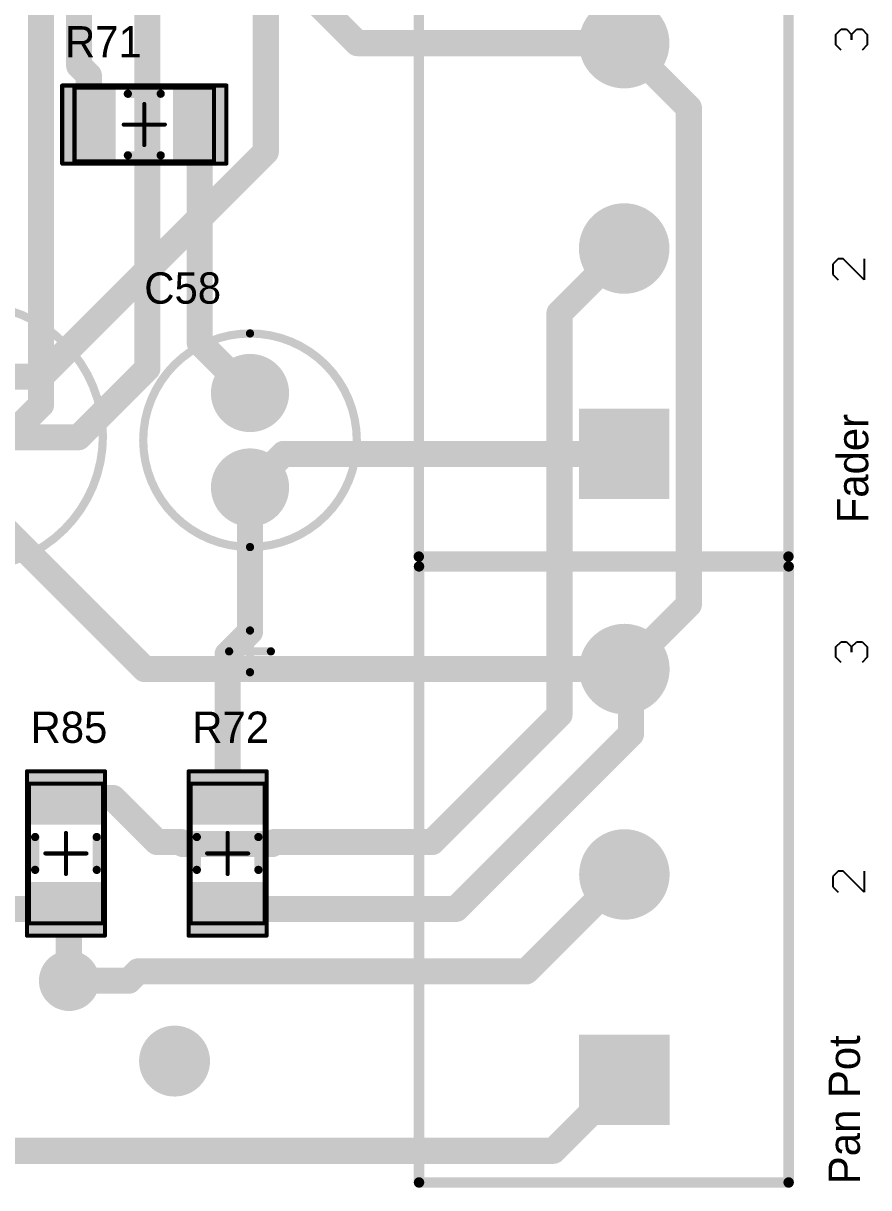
# Model space of a CAD drawing. Header units: millimetres. Extents: x 44 to 108.8, y 43.1 to 119.5.
# Drawn here: x 88.24 to 108.82, y 43.32 to 71.67 of the extents above; entities that cross this region are included whole.
import ezdxf

# ---------------------------------------------------------------- set-up
doc = ezdxf.new("R2010")
doc.units = ezdxf.units.MM
for name, color, linetype in [('BottomLayer', 5, 'Continuous'), ('BottomSolder', 6, 'Continuous'), ('Mechanical13', 56, 'Continuous'), ('Mechanical15', 56, 'Continuous'), ('MultiLayer', 9, 'Continuous'), ('TopLayer', 1, 'Continuous'), ('TopOverlay', 2, 'Continuous'), ('TopPaste', 8, 'Continuous'), ('TopSolder', 216, 'Continuous')]:
    doc.layers.add(name, color=color, linetype=linetype)

# ---------------------------------------------------------------- blocks, each defined once
blk = doc.blocks.new('_______3_2')
at = {"layer": 'BottomLayer', "const_width": 1}
for points in [[(4.5, 0, 1), (5.5, 0, 1)], [(9.5, 0, 1), (10.5, 0, 1)]]:
    blk.add_lwpolyline(points, format="xyb", close=True, dxfattribs=at)
at = {"layer": 'BottomLayer'}
blk.add_solid([(-1, -1), (1, -1), (-1, 1), (1, 1)], dxfattribs=at)
at = {"layer": 'BottomSolder', "const_width": 1.102}
for points in [[(4.449, 0, 1), (5.551, 0, 1)], [(9.449, 0, 1), (10.551, 0, 1)]]:
    blk.add_lwpolyline(points, format="xyb", close=True, dxfattribs=at)
at = {"layer": 'BottomSolder'}
blk.add_solid([(-1.102, -1.102), (1.102, -1.102), (-1.102, 1.102), (1.102, 1.102)], dxfattribs=at)
at = {"layer": 'MultiLayer', "const_width": 1}
for points in [[(4.5, 0, 1), (5.5, 0, 1)], [(9.5, 0, 1), (10.5, 0, 1)]]:
    blk.add_lwpolyline(points, format="xyb", close=True, dxfattribs=at)
at = {"layer": 'MultiLayer'}
blk.add_solid([(-1, -1), (1, -1), (-1, 1), (1, 1)], dxfattribs=at)
at = {"layer": 'TopLayer', "const_width": 1}
for points in [[(4.5, 0, 1), (5.5, 0, 1)], [(9.5, 0, 1), (10.5, 0, 1)]]:
    blk.add_lwpolyline(points, format="xyb", close=True, dxfattribs=at)
at = {"layer": 'TopLayer'}
blk.add_solid([(-1, -1), (1, -1), (-1, 1), (1, 1)], dxfattribs=at)
at = {"layer": 'TopOverlay', "const_width": 0.254}
for points in [[(-2.5, 5), (12.5, 5)], [(-2.5, 5), (-2.5, -4)], [(12.5, 5), (12.5, -4)], [(-2.5, -4), (12.5, -4)]]:
    blk.add_lwpolyline(points, dxfattribs=at)
at = {"layer": 'TopOverlay', "const_width": 0.127}
for points in [[(-2.564, 5, 1), (-2.437, 5, 1)], [(-2.564, 5, 1), (-2.437, 5, 1)], [(12.437, 5, 1), (12.564, 5, 1)], [(12.437, 5, 1), (12.564, 5, 1)], [(-2.564, -4, 1), (-2.437, -4, 1)], [(-2.564, -4, 1), (-2.437, -4, 1)], [(12.437, -4, 1), (12.564, -4, 1)], [(12.437, -4, 1), (12.564, -4, 1)]]:
    blk.add_lwpolyline(points, format="xyb", close=True, dxfattribs=at)
at = {"layer": 'TopSolder', "const_width": 1.102}
for points in [[(4.449, 0, 1), (5.551, 0, 1)], [(9.449, 0, 1), (10.551, 0, 1)]]:
    blk.add_lwpolyline(points, format="xyb", close=True, dxfattribs=at)
at = {"layer": 'TopSolder'}
blk.add_solid([(-1.102, -1.102), (1.102, -1.102), (-1.102, 1.102), (1.102, 1.102)], dxfattribs=at)
blk = doc.blocks.new('C1206_13')
at = {"layer": 'Mechanical13', "const_width": 0.1}
for points in [[(1.7, 0.9), (-1.7, 0.9)], [(-1.7, -0.9), (-1.7, 0.9)], [(1.7, -0.9), (1.7, 0.9)], [(1.7, -0.9), (-1.7, -0.9)]]:
    blk.add_lwpolyline(points, dxfattribs=at)
at = {"layer": 'Mechanical13', "const_width": 0.05}
for points in [[(-1.725, 0.9, 1), (-1.675, 0.9, 1)], [(-1.725, 0.9, 1), (-1.675, 0.9, 1)], [(1.675, 0.9, 1), (1.725, 0.9, 1)], [(1.675, 0.9, 1), (1.725, 0.9, 1)], [(-1.725, -0.9, 1), (-1.675, -0.9, 1)], [(-1.725, -0.9, 1), (-1.675, -0.9, 1)], [(1.675, -0.9, 1), (1.725, -0.9, 1)], [(1.675, -0.9, 1), (1.725, -0.9, 1)]]:
    blk.add_lwpolyline(points, format="xyb", close=True, dxfattribs=at)
at = {"layer": 'Mechanical15', "const_width": 0.1}
for points in [[(2, 0.95), (-2, 0.95)], [(-2, -0.95), (-2, 0.95)], [(2, -0.95), (2, 0.95)], [(0, -0.5), (0, 0.5)], [(0.5, 0), (-0.5, 0)], [(2, -0.95), (-2, -0.95)]]:
    blk.add_lwpolyline(points, dxfattribs=at)
at = {"layer": 'Mechanical15', "const_width": 0.05}
for points in [[(-2.025, 0.95, 1), (-1.975, 0.95, 1)], [(-2.025, 0.95, 1), (-1.975, 0.95, 1)], [(1.975, 0.95, 1), (2.025, 0.95, 1)], [(1.975, 0.95, 1), (2.025, 0.95, 1)], [(-0.025, 0.5, 1), (0.025, 0.5, 1)], [(-0.525, 0, 1), (-0.475, 0, 1)], [(0.475, 0, 1), (0.525, 0, 1)], [(-0.025, -0.5, 1), (0.025, -0.5, 1)], [(-2.025, -0.95, 1), (-1.975, -0.95, 1)], [(-2.025, -0.95, 1), (-1.975, -0.95, 1)], [(1.975, -0.95, 1), (2.025, -0.95, 1)], [(1.975, -0.95, 1), (2.025, -0.95, 1)]]:
    blk.add_lwpolyline(points, format="xyb", close=True, dxfattribs=at)
at = {"layer": 'TopLayer'}
for points in [[(-0.8, -0.85), (-0.8, 0.85), (-1.9, -0.85), (-1.9, 0.85)], [(1.9, -0.85), (1.9, 0.85), (0.8, -0.85), (0.8, 0.85)]]:
    blk.add_solid(points, dxfattribs=at)
at = {"layer": 'TopOverlay', "const_width": 0.2}
for points in [[(0.4, 0.75), (-0.4, 0.75)], [(0.4, -0.75), (-0.4, -0.75)]]:
    blk.add_lwpolyline(points, dxfattribs=at)
at = {"layer": 'TopOverlay', "const_width": 0.1}
for points in [[(-0.45, 0.75, 1), (-0.35, 0.75, 1)], [(0.35, 0.75, 1), (0.45, 0.75, 1)], [(-0.45, -0.75, 1), (-0.35, -0.75, 1)], [(0.35, -0.75, 1), (0.45, -0.75, 1)]]:
    blk.add_lwpolyline(points, format="xyb", close=True, dxfattribs=at)
at = {"layer": 'TopPaste'}
for points in [[(-0.8, -0.85), (-0.8, 0.85), (-1.9, -0.85), (-1.9, 0.85)], [(1.9, -0.85), (1.9, 0.85), (0.8, -0.85), (0.8, 0.85)]]:
    blk.add_solid(points, dxfattribs=at)
at = {"layer": 'TopSolder'}
for points in [[(-0.698, -0.952), (-0.698, 0.952), (-2.002, -0.952), (-2.002, 0.952)], [(2.002, -0.952), (2.002, 0.952), (0.698, -0.952), (0.698, 0.952)]]:
    blk.add_solid(points, dxfattribs=at)
blk = doc.blocks.new('C1206_26')
at = {"layer": 'Mechanical13', "const_width": 0.1}
for points in [[(-1.7, 0.9), (1.7, 0.9)], [(-1.7, 0.9), (-1.7, -0.9)], [(1.7, 0.9), (1.7, -0.9)], [(-1.7, -0.9), (1.7, -0.9)]]:
    blk.add_lwpolyline(points, dxfattribs=at)
at = {"layer": 'Mechanical13', "const_width": 0.05}
for points in [[(-1.725, 0.9, 1), (-1.675, 0.9, 1)], [(-1.725, 0.9, 1), (-1.675, 0.9, 1)], [(1.675, 0.9, 1), (1.725, 0.9, 1)], [(1.675, 0.9, 1), (1.725, 0.9, 1)], [(-1.725, -0.9, 1), (-1.675, -0.9, 1)], [(-1.725, -0.9, 1), (-1.675, -0.9, 1)], [(1.675, -0.9, 1), (1.725, -0.9, 1)], [(1.675, -0.9, 1), (1.725, -0.9, 1)]]:
    blk.add_lwpolyline(points, format="xyb", close=True, dxfattribs=at)
at = {"layer": 'Mechanical15', "const_width": 0.1}
for points in [[(-2, 0.95), (2, 0.95)], [(-2, 0.95), (-2, -0.95)], [(2, 0.95), (2, -0.95)], [(0, 0.5), (0, -0.5)], [(-0.5, 0), (0.5, 0)], [(-2, -0.95), (2, -0.95)]]:
    blk.add_lwpolyline(points, dxfattribs=at)
at = {"layer": 'Mechanical15', "const_width": 0.05}
for points in [[(-2.025, 0.95, 1), (-1.975, 0.95, 1)], [(-2.025, 0.95, 1), (-1.975, 0.95, 1)], [(1.975, 0.95, 1), (2.025, 0.95, 1)], [(1.975, 0.95, 1), (2.025, 0.95, 1)], [(-0.025, 0.5, 1), (0.025, 0.5, 1)], [(-0.525, 0, 1), (-0.475, 0, 1)], [(0.475, 0, 1), (0.525, 0, 1)], [(-0.025, -0.5, 1), (0.025, -0.5, 1)], [(-2.025, -0.95, 1), (-1.975, -0.95, 1)], [(-2.025, -0.95, 1), (-1.975, -0.95, 1)], [(1.975, -0.95, 1), (2.025, -0.95, 1)], [(1.975, -0.95, 1), (2.025, -0.95, 1)]]:
    blk.add_lwpolyline(points, format="xyb", close=True, dxfattribs=at)
at = {"layer": 'TopLayer'}
for points in [[(-0.8, -0.85), (-0.8, 0.85), (-1.9, -0.85), (-1.9, 0.85)], [(1.9, -0.85), (1.9, 0.85), (0.8, -0.85), (0.8, 0.85)]]:
    blk.add_solid(points, dxfattribs=at)
at = {"layer": 'TopOverlay', "const_width": 0.2}
for points in [[(-0.4, 0.75), (0.4, 0.75)], [(-0.4, -0.75), (0.4, -0.75)]]:
    blk.add_lwpolyline(points, dxfattribs=at)
at = {"layer": 'TopOverlay', "const_width": 0.1}
for points in [[(-0.45, 0.75, 1), (-0.35, 0.75, 1)], [(0.35, 0.75, 1), (0.45, 0.75, 1)], [(-0.45, -0.75, 1), (-0.35, -0.75, 1)], [(0.35, -0.75, 1), (0.45, -0.75, 1)]]:
    blk.add_lwpolyline(points, format="xyb", close=True, dxfattribs=at)
at = {"layer": 'TopPaste'}
for points in [[(-0.8, -0.85), (-0.8, 0.85), (-1.9, -0.85), (-1.9, 0.85)], [(1.9, -0.85), (1.9, 0.85), (0.8, -0.85), (0.8, 0.85)]]:
    blk.add_solid(points, dxfattribs=at)
at = {"layer": 'TopSolder'}
for points in [[(-0.698, -0.952), (-0.698, 0.952), (-2.002, -0.952), (-2.002, 0.952)], [(2.002, -0.952), (2.002, 0.952), (0.698, -0.952), (0.698, 0.952)]]:
    blk.add_solid(points, dxfattribs=at)
blk = doc.blocks.new('C1206_27')
at = {"layer": 'Mechanical13', "const_width": 0.1}
for points in [[(-1.7, 0.9), (1.7, 0.9)], [(-1.7, -0.9), (-1.7, 0.9)], [(1.7, -0.9), (1.7, 0.9)], [(-1.7, -0.9), (1.7, -0.9)]]:
    blk.add_lwpolyline(points, dxfattribs=at)
at = {"layer": 'Mechanical13', "const_width": 0.05}
for points in [[(-1.725, 0.9, 1), (-1.675, 0.9, 1)], [(-1.725, 0.9, 1), (-1.675, 0.9, 1)], [(1.675, 0.9, 1), (1.725, 0.9, 1)], [(1.675, 0.9, 1), (1.725, 0.9, 1)], [(-1.725, -0.9, 1), (-1.675, -0.9, 1)], [(-1.725, -0.9, 1), (-1.675, -0.9, 1)], [(1.675, -0.9, 1), (1.725, -0.9, 1)], [(1.675, -0.9, 1), (1.725, -0.9, 1)]]:
    blk.add_lwpolyline(points, format="xyb", close=True, dxfattribs=at)
at = {"layer": 'Mechanical15', "const_width": 0.1}
for points in [[(-2, 0.95), (2, 0.95)], [(-2, -0.95), (-2, 0.95)], [(2, -0.95), (2, 0.95)], [(0, -0.5), (0, 0.5)], [(-0.5, 0), (0.5, 0)], [(-2, -0.95), (2, -0.95)]]:
    blk.add_lwpolyline(points, dxfattribs=at)
at = {"layer": 'Mechanical15', "const_width": 0.05}
for points in [[(-2.025, 0.95, 1), (-1.975, 0.95, 1)], [(-2.025, 0.95, 1), (-1.975, 0.95, 1)], [(1.975, 0.95, 1), (2.025, 0.95, 1)], [(1.975, 0.95, 1), (2.025, 0.95, 1)], [(-0.025, 0.5, 1), (0.025, 0.5, 1)], [(-0.525, 0, 1), (-0.475, 0, 1)], [(0.475, 0, 1), (0.525, 0, 1)], [(-0.025, -0.5, 1), (0.025, -0.5, 1)], [(-2.025, -0.95, 1), (-1.975, -0.95, 1)], [(-2.025, -0.95, 1), (-1.975, -0.95, 1)], [(1.975, -0.95, 1), (2.025, -0.95, 1)], [(1.975, -0.95, 1), (2.025, -0.95, 1)]]:
    blk.add_lwpolyline(points, format="xyb", close=True, dxfattribs=at)
at = {"layer": 'TopLayer'}
for points in [[(-0.8, -0.85), (-0.8, 0.85), (-1.9, -0.85), (-1.9, 0.85)], [(1.9, -0.85), (1.9, 0.85), (0.8, -0.85), (0.8, 0.85)]]:
    blk.add_solid(points, dxfattribs=at)
at = {"layer": 'TopOverlay', "const_width": 0.2}
for points in [[(-0.4, 0.75), (0.4, 0.75)], [(-0.4, -0.75), (0.4, -0.75)]]:
    blk.add_lwpolyline(points, dxfattribs=at)
at = {"layer": 'TopOverlay', "const_width": 0.1}
for points in [[(-0.45, 0.75, 1), (-0.35, 0.75, 1)], [(0.35, 0.75, 1), (0.45, 0.75, 1)], [(-0.45, -0.75, 1), (-0.35, -0.75, 1)], [(0.35, -0.75, 1), (0.45, -0.75, 1)]]:
    blk.add_lwpolyline(points, format="xyb", close=True, dxfattribs=at)
at = {"layer": 'TopPaste'}
for points in [[(-0.8, -0.85), (-0.8, 0.85), (-1.9, -0.85), (-1.9, 0.85)], [(1.9, -0.85), (1.9, 0.85), (0.8, -0.85), (0.8, 0.85)]]:
    blk.add_solid(points, dxfattribs=at)
at = {"layer": 'TopSolder'}
for points in [[(-0.698, -0.952), (-0.698, 0.952), (-2.002, -0.952), (-2.002, 0.952)], [(2.002, -0.952), (2.002, 0.952), (0.698, -0.952), (0.698, 0.952)]]:
    blk.add_solid(points, dxfattribs=at)
blk = doc.blocks.new('HEADER_3_39')
at = {"layer": 'BottomLayer', "const_width": 1}
for points in [[(4.5, 0, 1), (5.5, 0, 1)], [(9.5, 0, 1), (10.5, 0, 1)]]:
    blk.add_lwpolyline(points, format="xyb", close=True, dxfattribs=at)
at = {"layer": 'BottomLayer'}
blk.add_solid([(-1, -1), (1, -1), (-1, 1), (1, 1)], dxfattribs=at)
at = {"layer": 'BottomSolder', "const_width": 1.102}
for points in [[(4.449, 0, 1), (5.551, 0, 1)], [(9.449, 0, 1), (10.551, 0, 1)]]:
    blk.add_lwpolyline(points, format="xyb", close=True, dxfattribs=at)
at = {"layer": 'BottomSolder'}
blk.add_solid([(-1.102, -1.102), (1.102, -1.102), (-1.102, 1.102), (1.102, 1.102)], dxfattribs=at)
at = {"layer": 'MultiLayer', "const_width": 1}
for points in [[(4.5, 0, 1), (5.5, 0, 1)], [(9.5, 0, 1), (10.5, 0, 1)]]:
    blk.add_lwpolyline(points, format="xyb", close=True, dxfattribs=at)
at = {"layer": 'MultiLayer'}
blk.add_solid([(-1, -1), (1, -1), (-1, 1), (1, 1)], dxfattribs=at)
at = {"layer": 'TopLayer', "const_width": 1}
for points in [[(4.5, 0, 1), (5.5, 0, 1)], [(9.5, 0, 1), (10.5, 0, 1)]]:
    blk.add_lwpolyline(points, format="xyb", close=True, dxfattribs=at)
at = {"layer": 'TopLayer'}
blk.add_solid([(-1, -1), (1, -1), (-1, 1), (1, 1)], dxfattribs=at)
at = {"layer": 'TopOverlay', "const_width": 0.254}
for points in [[(-2.5, 5), (-2.5, -4)], [(-2.5, 5), (12.5, 5)], [(12.5, 5), (12.5, -4)], [(-2.5, -4), (12.5, -4)]]:
    blk.add_lwpolyline(points, dxfattribs=at)
at = {"layer": 'TopOverlay', "const_width": 0.127}
for points in [[(-2.563, 5, 1), (-2.436, 5, 1)], [(-2.563, 5, 1), (-2.436, 5, 1)], [(12.436, 5, 1), (12.563, 5, 1)], [(12.436, 5, 1), (12.563, 5, 1)], [(-2.563, -4, 1), (-2.436, -4, 1)], [(-2.563, -4, 1), (-2.436, -4, 1)], [(12.436, -4, 1), (12.563, -4, 1)], [(12.436, -4, 1), (12.563, -4, 1)]]:
    blk.add_lwpolyline(points, format="xyb", close=True, dxfattribs=at)
at = {"layer": 'TopSolder', "const_width": 1.102}
for points in [[(4.449, 0, 1), (5.551, 0, 1)], [(9.449, 0, 1), (10.551, 0, 1)]]:
    blk.add_lwpolyline(points, format="xyb", close=True, dxfattribs=at)
at = {"layer": 'TopSolder'}
blk.add_solid([(-1.102, -1.102), (1.102, -1.102), (-1.102, 1.102), (1.102, 1.102)], dxfattribs=at)
blk = doc.blocks.new('CAPACITOR_100UF_51')
at = {"layer": 'BottomLayer', "const_width": 0.85}
for points in [[(-0.425, 0, 1), (0.425, 0, 1)], [(2.475, 0, 1), (3.325, 0, 1)]]:
    blk.add_lwpolyline(points, format="xyb", close=True, dxfattribs=at)
at = {"layer": 'BottomSolder', "const_width": 0.952}
for points in [[(-0.476, 0, 1), (0.476, 0, 1)], [(2.424, 0, 1), (3.376, 0, 1)]]:
    blk.add_lwpolyline(points, format="xyb", close=True, dxfattribs=at)
at = {"layer": 'MultiLayer', "const_width": 0.85}
for points in [[(-0.425, 0, 1), (0.425, 0, 1)], [(2.475, 0, 1), (3.325, 0, 1)]]:
    blk.add_lwpolyline(points, format="xyb", close=True, dxfattribs=at)
at = {"layer": 'TopLayer', "const_width": 0.85}
for points in [[(-0.425, 0, 1), (0.425, 0, 1)], [(2.475, 0, 1), (3.325, 0, 1)]]:
    blk.add_lwpolyline(points, format="xyb", close=True, dxfattribs=at)
at = {"layer": 'TopOverlay'}
for points, const_width in [([(4.65, 0, 1), (-1.75, 0, 1)], 0.2), ([(6.149, 0.508, 1), (6.249, 0.508, 1)], 0.1), ([(-1.8, 0, 1), (-1.7, 0, 1)], 0.1), ([(4.6, 0, 1), (4.7, 0, 1)], 0.1), ([(5.641, 0, 1), (5.741, 0, 1)], 0.1), ([(6.657, 0, 1), (6.757, 0, 1)], 0.1), ([(6.149, -0.508, 1), (6.249, -0.508, 1)], 0.1)]:
    blk.add_lwpolyline(points, format="xyb", close=True, dxfattribs=dict(at, const_width=const_width))
at = {"layer": 'TopOverlay', "const_width": 0.2}
for points in [[(6.199, -0.508), (6.199, 0.508)], [(6.707, 0), (5.691, 0)]]:
    blk.add_lwpolyline(points, dxfattribs=at)
at = {"layer": 'TopSolder', "const_width": 0.952}
for points in [[(-0.476, 0, 1), (0.476, 0, 1)], [(2.424, 0, 1), (3.376, 0, 1)]]:
    blk.add_lwpolyline(points, format="xyb", close=True, dxfattribs=at)
blk = doc.blocks.new('CAPACITOR_4U7F_52')
at = {"layer": 'BottomLayer', "const_width": 0.85}
for points in [[(-0.425, 0, 1), (0.425, 0, 1)], [(1.875, 0, 1), (2.725, 0, 1)]]:
    blk.add_lwpolyline(points, format="xyb", close=True, dxfattribs=at)
at = {"layer": 'BottomSolder', "const_width": 0.952}
for points in [[(-0.476, 0, 1), (0.476, 0, 1)], [(1.824, 0, 1), (2.776, 0, 1)]]:
    blk.add_lwpolyline(points, format="xyb", close=True, dxfattribs=at)
at = {"layer": 'MultiLayer', "const_width": 0.85}
for points in [[(-0.425, 0, 1), (0.425, 0, 1)], [(1.875, 0, 1), (2.725, 0, 1)]]:
    blk.add_lwpolyline(points, format="xyb", close=True, dxfattribs=at)
at = {"layer": 'TopLayer', "const_width": 0.85}
for points in [[(-0.425, 0, 1), (0.425, 0, 1)], [(1.875, 0, 1), (2.725, 0, 1)]]:
    blk.add_lwpolyline(points, format="xyb", close=True, dxfattribs=at)
at = {"layer": 'TopOverlay'}
for points, const_width in [([(3.75, 0, 1), (-1.45, 0, 1)], 0.2), ([(6.24, 0.508, 1), (6.34, 0.508, 1)], 0.1), ([(-1.5, 0, 1), (-1.4, 0, 1)], 0.1), ([(3.7, 0, 1), (3.8, 0, 1)], 0.1), ([(5.732, 0, 1), (5.832, 0, 1)], 0.1), ([(6.748, 0, 1), (6.848, 0, 1)], 0.1), ([(6.24, -0.508, 1), (6.34, -0.508, 1)], 0.1)]:
    blk.add_lwpolyline(points, format="xyb", close=True, dxfattribs=dict(at, const_width=const_width))
at = {"layer": 'TopOverlay', "const_width": 0.2}
for points in [[(6.29, -0.508), (6.29, 0.508)], [(6.798, 0), (5.782, 0)]]:
    blk.add_lwpolyline(points, dxfattribs=at)
at = {"layer": 'TopSolder', "const_width": 0.952}
for points in [[(-0.476, 0, 1), (0.476, 0, 1)], [(1.824, 0, 1), (2.776, 0, 1)]]:
    blk.add_lwpolyline(points, format="xyb", close=True, dxfattribs=at)

msp = doc.modelspace()

# ---------------------------------------------------------------- linework, layer by layer
at = {"layer": 'BottomLayer', "const_width": 0.635}
for points in [[(94.145, 68.542), (94.145, 75.806)], [(88.67, 63.067), (94.145, 68.542)], [(86.978, 63.067), (88.67, 63.067)], [(93.76, 60.371), (94.578, 61.189)], [(94.578, 61.189), (102.87, 61.189)], [(86.978, 60.167), (91.195, 55.95)], [(91.195, 55.95), (102.875, 55.95)], [(100.485, 48.59), (102.86, 50.965)], [(102.86, 50.965), (102.875, 50.95)], [(90.807, 48.362), (91.036, 48.59)], [(91.036, 48.59), (100.485, 48.59)], [(89.357, 48.362), (90.807, 48.362)]]:
    msp.add_lwpolyline(points, dxfattribs=at)
at = {"layer": 'BottomLayer'}
for points, const_width in [([(93.986, 68.542, 1), (94.304, 68.542, 1)], 0.318), ([(93.986, 68.542, 1), (94.304, 68.542, 1)], 0.318), ([(88.511, 63.067, 1), (88.829, 63.067, 1)], 0.318), ([(88.511, 63.067, 1), (88.829, 63.067, 1)], 0.318), ([(94.419, 61.189, 1), (94.736, 61.189, 1)], 0.318), ([(94.419, 61.189, 1), (94.736, 61.189, 1)], 0.318), ([(102.711, 61.189, 1), (103.029, 61.189, 1)], 0.318), ([(93.601, 60.371, 1), (93.918, 60.371, 1)], 0.318), ([(91.036, 55.95, 1), (91.353, 55.95, 1)], 0.318), ([(91.036, 55.95, 1), (91.353, 55.95, 1)], 0.318), ([(102.716, 55.95, 1), (103.034, 55.95, 1)], 0.318), ([(102.701, 50.965, 1), (103.019, 50.965, 1)], 0.318), ([(102.701, 50.965, 1), (103.019, 50.965, 1)], 0.318), ([(102.716, 50.95, 1), (103.034, 50.95, 1)], 0.318), ([(89.04, 48.362, 1), (89.675, 48.362, 1)], 0.635), ([(90.877, 48.59, 1), (91.195, 48.59, 1)], 0.318), ([(90.877, 48.59, 1), (91.195, 48.59, 1)], 0.318), ([(100.326, 48.59, 1), (100.644, 48.59, 1)], 0.318), ([(100.326, 48.59, 1), (100.644, 48.59, 1)], 0.318), ([(89.198, 48.362, 1), (89.516, 48.362, 1)], 0.318), ([(90.648, 48.362, 1), (90.966, 48.362, 1)], 0.318), ([(90.648, 48.362, 1), (90.966, 48.362, 1)], 0.318), ([(91.542, 46.406, 1), (92.304, 46.406, 1)], 0.762)]:
    msp.add_lwpolyline(points, format="xyb", close=True, dxfattribs=dict(at, const_width=const_width))
at = {"layer": 'BottomSolder'}
for points, const_width in [([(88.989, 48.362, 1), (89.725, 48.362, 1)], 0.737), ([(91.491, 46.406, 1), (92.354, 46.406, 1)], 0.864)]:
    msp.add_lwpolyline(points, format="xyb", close=True, dxfattribs=dict(at, const_width=const_width))
at = {"layer": 'MultiLayer'}
for points, const_width in [([(89.04, 48.362, 1), (89.675, 48.362, 1)], 0.635), ([(91.542, 46.406, 1), (92.304, 46.406, 1)], 0.762)]:
    msp.add_lwpolyline(points, format="xyb", close=True, dxfattribs=dict(at, const_width=const_width))
at = {"layer": 'TopLayer', "const_width": 0.635}
for points in [[(88.671, 62.382), (88.671, 78.795)], [(89.599, 70.641), (89.599, 77.56)], [(92.21, 75.352), (96.373, 71.189)], [(91.262, 63.271), (91.262, 72.047)], [(96.373, 71.189), (102.87, 71.189)], [(102.87, 71.189), (104.445, 69.614)], [(89.599, 70.641), (89.836, 70.404)], [(89.836, 69.207), (89.836, 70.404)], [(104.445, 57.52), (104.445, 69.614)], [(92.536, 63.894), (92.536, 69.207)], [(101.295, 64.614), (102.87, 66.189)], [(101.295, 54.839), (101.295, 64.614)], [(92.536, 63.894), (93.76, 62.671)], [(89.586, 61.595), (91.262, 63.271)], [(87.884, 61.595), (88.671, 62.382)], [(87.884, 61.595), (89.586, 61.595)], [(93.76, 56.856), (93.76, 60.371)], [(102.875, 55.95), (104.445, 57.52)], [(93.215, 56.312), (93.76, 56.856)], [(93.215, 52.811), (93.215, 56.312)], [(102.875, 55.95), (103.036, 55.789)], [(103.036, 54.369), (103.036, 55.789)], [(98.196, 51.74), (101.295, 54.839)], [(98.778, 50.111), (103.036, 54.369)], [(89.278, 52.811), (90.424, 52.811)], [(90.424, 52.811), (91.495, 51.74)], [(91.495, 51.74), (92.078, 51.74)], [(92.078, 51.74), (92.128, 51.69)], [(92.128, 51.69), (94.302, 51.69)], [(94.302, 51.69), (94.352, 51.74)], [(94.352, 51.74), (98.196, 51.74)], [(87.3, 50.111), (89.578, 50.111)], [(89.349, 49.882), (89.578, 50.111)], [(89.349, 48.369), (89.349, 49.882)], [(93.215, 50.111), (98.778, 50.111)], [(89.349, 48.369), (89.357, 48.362)], [(101.146, 44.221), (102.875, 45.95)], [(68.072, 44.221), (101.146, 44.221)]]:
    msp.add_lwpolyline(points, dxfattribs=at)
at = {"layer": 'TopLayer'}
for points, const_width in [([(96.214, 71.189, 1), (96.532, 71.189, 1)], 0.318), ([(96.214, 71.189, 1), (96.532, 71.189, 1)], 0.318), ([(102.711, 71.189, 1), (103.029, 71.189, 1)], 0.318), ([(102.711, 71.189, 1), (103.029, 71.189, 1)], 0.318), ([(89.441, 70.641, 1), (89.758, 70.641, 1)], 0.318), ([(89.441, 70.641, 1), (89.758, 70.641, 1)], 0.318), ([(89.677, 70.404, 1), (89.995, 70.404, 1)], 0.318), ([(89.677, 70.404, 1), (89.995, 70.404, 1)], 0.318), ([(104.286, 69.614, 1), (104.604, 69.614, 1)], 0.318), ([(104.286, 69.614, 1), (104.604, 69.614, 1)], 0.318), ([(89.677, 69.207, 1), (89.995, 69.207, 1)], 0.318), ([(92.377, 69.207, 1), (92.695, 69.207, 1)], 0.318), ([(102.711, 66.189, 1), (103.029, 66.189, 1)], 0.318), ([(101.136, 64.614, 1), (101.454, 64.614, 1)], 0.318), ([(101.136, 64.614, 1), (101.454, 64.614, 1)], 0.318), ([(92.377, 63.894, 1), (92.695, 63.894, 1)], 0.318), ([(92.377, 63.894, 1), (92.695, 63.894, 1)], 0.318), ([(91.103, 63.271, 1), (91.421, 63.271, 1)], 0.318), ([(91.103, 63.271, 1), (91.421, 63.271, 1)], 0.318), ([(93.601, 62.671, 1), (93.918, 62.671, 1)], 0.318), ([(88.513, 62.382, 1), (88.83, 62.382, 1)], 0.318), ([(88.513, 62.382, 1), (88.83, 62.382, 1)], 0.318), ([(89.427, 61.595, 1), (89.745, 61.595, 1)], 0.318), ([(89.427, 61.595, 1), (89.745, 61.595, 1)], 0.318), ([(93.601, 60.371, 1), (93.918, 60.371, 1)], 0.318), ([(104.286, 57.52, 1), (104.604, 57.52, 1)], 0.318), ([(104.286, 57.52, 1), (104.604, 57.52, 1)], 0.318), ([(93.601, 56.856, 1), (93.918, 56.856, 1)], 0.318), ([(93.601, 56.856, 1), (93.918, 56.856, 1)], 0.318), ([(93.056, 56.312, 1), (93.374, 56.312, 1)], 0.318), ([(93.056, 56.312, 1), (93.374, 56.312, 1)], 0.318), ([(102.716, 55.95, 1), (103.034, 55.95, 1)], 0.318), ([(102.716, 55.95, 1), (103.034, 55.95, 1)], 0.318), ([(102.877, 55.789, 1), (103.195, 55.789, 1)], 0.318), ([(102.877, 55.789, 1), (103.195, 55.789, 1)], 0.318), ([(101.136, 54.839, 1), (101.454, 54.839, 1)], 0.318), ([(101.136, 54.839, 1), (101.454, 54.839, 1)], 0.318), ([(102.877, 54.369, 1), (103.195, 54.369, 1)], 0.318), ([(102.877, 54.369, 1), (103.195, 54.369, 1)], 0.318), ([(89.119, 52.811, 1), (89.437, 52.811, 1)], 0.318), ([(90.265, 52.811, 1), (90.583, 52.811, 1)], 0.318), ([(90.265, 52.811, 1), (90.583, 52.811, 1)], 0.318), ([(93.056, 52.811, 1), (93.374, 52.811, 1)], 0.318), ([(91.337, 51.74, 1), (91.654, 51.74, 1)], 0.318), ([(91.337, 51.74, 1), (91.654, 51.74, 1)], 0.318), ([(91.919, 51.74, 1), (92.237, 51.74, 1)], 0.318), ([(91.919, 51.74, 1), (92.237, 51.74, 1)], 0.318), ([(91.97, 51.69, 1), (92.287, 51.69, 1)], 0.318), ([(91.97, 51.69, 1), (92.287, 51.69, 1)], 0.318), ([(94.143, 51.69, 1), (94.46, 51.69, 1)], 0.318), ([(94.143, 51.69, 1), (94.46, 51.69, 1)], 0.318), ([(94.193, 51.74, 1), (94.511, 51.74, 1)], 0.318), ([(94.193, 51.74, 1), (94.511, 51.74, 1)], 0.318), ([(98.038, 51.74, 1), (98.355, 51.74, 1)], 0.318), ([(98.038, 51.74, 1), (98.355, 51.74, 1)], 0.318), ([(89.191, 49.882, 1), (89.508, 49.882, 1)], 0.318), ([(89.191, 49.882, 1), (89.508, 49.882, 1)], 0.318), ([(89.419, 50.111, 1), (89.737, 50.111, 1)], 0.318), ([(89.419, 50.111, 1), (89.737, 50.111, 1)], 0.318), ([(93.056, 50.111, 1), (93.374, 50.111, 1)], 0.318), ([(98.619, 50.111, 1), (98.936, 50.111, 1)], 0.318), ([(98.619, 50.111, 1), (98.936, 50.111, 1)], 0.318), ([(89.04, 48.362, 1), (89.675, 48.362, 1)], 0.635), ([(89.191, 48.369, 1), (89.508, 48.369, 1)], 0.318), ([(89.191, 48.369, 1), (89.508, 48.369, 1)], 0.318), ([(89.198, 48.362, 1), (89.516, 48.362, 1)], 0.318), ([(91.542, 46.406, 1), (92.304, 46.406, 1)], 0.762), ([(102.716, 45.95, 1), (103.034, 45.95, 1)], 0.318), ([(100.988, 44.221, 1), (101.305, 44.221, 1)], 0.318), ([(100.988, 44.221, 1), (101.305, 44.221, 1)], 0.318)]:
    msp.add_lwpolyline(points, format="xyb", close=True, dxfattribs=dict(at, const_width=const_width))
at = {"layer": 'TopOverlay'}
for p, q in [((108.026, 71.399), (108.153, 71.526)), ((108.153, 71.526), (108.28, 71.526)), ((108.28, 71.526), (108.407, 71.399)), ((108.407, 71.399), (108.534, 71.526)), ((108.534, 71.526), (108.661, 71.526)), ((108.661, 71.526), (108.788, 71.399)), ((108.026, 71.145), (108.026, 71.399)), ((108.407, 71.399), (108.407, 71.272)), ((108.407, 71.272), (108.407, 71.399)), ((108.788, 71.399), (108.788, 71.145)), ((108.153, 71.018), (108.026, 71.145)), ((108.788, 71.145), (108.661, 71.018)), ((108.077, 65.938), (107.95, 65.811)), ((107.95, 65.811), (107.95, 65.557)), ((108.204, 65.938), (108.077, 65.938)), ((108.712, 65.43), (108.204, 65.938)), ((108.712, 65.938), (108.712, 65.43)), ((107.95, 65.557), (108.077, 65.43)), ((108.026, 56.49), (108.153, 56.617)), ((108.026, 56.236), (108.026, 56.49)), ((108.153, 56.617), (108.28, 56.617)), ((108.28, 56.617), (108.407, 56.49)), ((108.407, 56.49), (108.534, 56.617)), ((108.407, 56.49), (108.407, 56.363)), ((108.407, 56.363), (108.407, 56.49)), ((108.534, 56.617), (108.661, 56.617)), ((108.661, 56.617), (108.788, 56.49)), ((108.788, 56.49), (108.788, 56.236)), ((108.153, 56.109), (108.026, 56.236)), ((108.788, 56.236), (108.661, 56.109)), ((108.077, 51.029), (107.95, 50.902)), ((107.95, 50.902), (107.95, 50.648)), ((108.204, 51.029), (108.077, 51.029)), ((108.712, 50.521), (108.204, 51.029)), ((108.712, 51.029), (108.712, 50.521)), ((107.95, 50.648), (108.077, 50.521))]:
    msp.add_line(p, q, dxfattribs=at)
at = {"layer": 'TopSolder'}
for points, const_width in [([(88.989, 48.362, 1), (89.725, 48.362, 1)], 0.737), ([(91.491, 46.406, 1), (92.354, 46.406, 1)], 0.864)]:
    msp.add_lwpolyline(points, format="xyb", close=True, dxfattribs=dict(at, const_width=const_width))

# ---------------------------------------------------------------- block references
for name, p, rotation in [('_______3_2', (102.87, 61.189), 90), ('C1206_27', (91.186, 69.207), 360), ('CAPACITOR_100UF_51', (86.978, 63.067), 270), ('CAPACITOR_4U7F_52', (93.76, 62.671), 270), ('HEADER_3_39', (102.875, 45.95), 90), ('C1206_13', (89.278, 51.461), 270), ('C1206_26', (93.215, 51.461), 90)]:
    msp.add_blockref(name, p, dxfattribs=dict(rotation=rotation))

# ---------------------------------------------------------------- texts
at = {"layer": 'TopOverlay'}
for s, p in [('R71', (89.256, 70.841)), ('C58', (91.186, 64.846)), ('R85', (88.417, 54.153)), ('R72', (92.354, 54.153))]:
    msp.add_text(s, height=0.762, dxfattribs=at).set_placement(p)
for s, p in [('Fader', (108.813, 59.5)), ('Pan Pot', (108.61, 43.409))]:
    msp.add_text(s, height=0.762, rotation=90, dxfattribs=at).set_placement(p)

doc.saveas('drawing.dxf')
